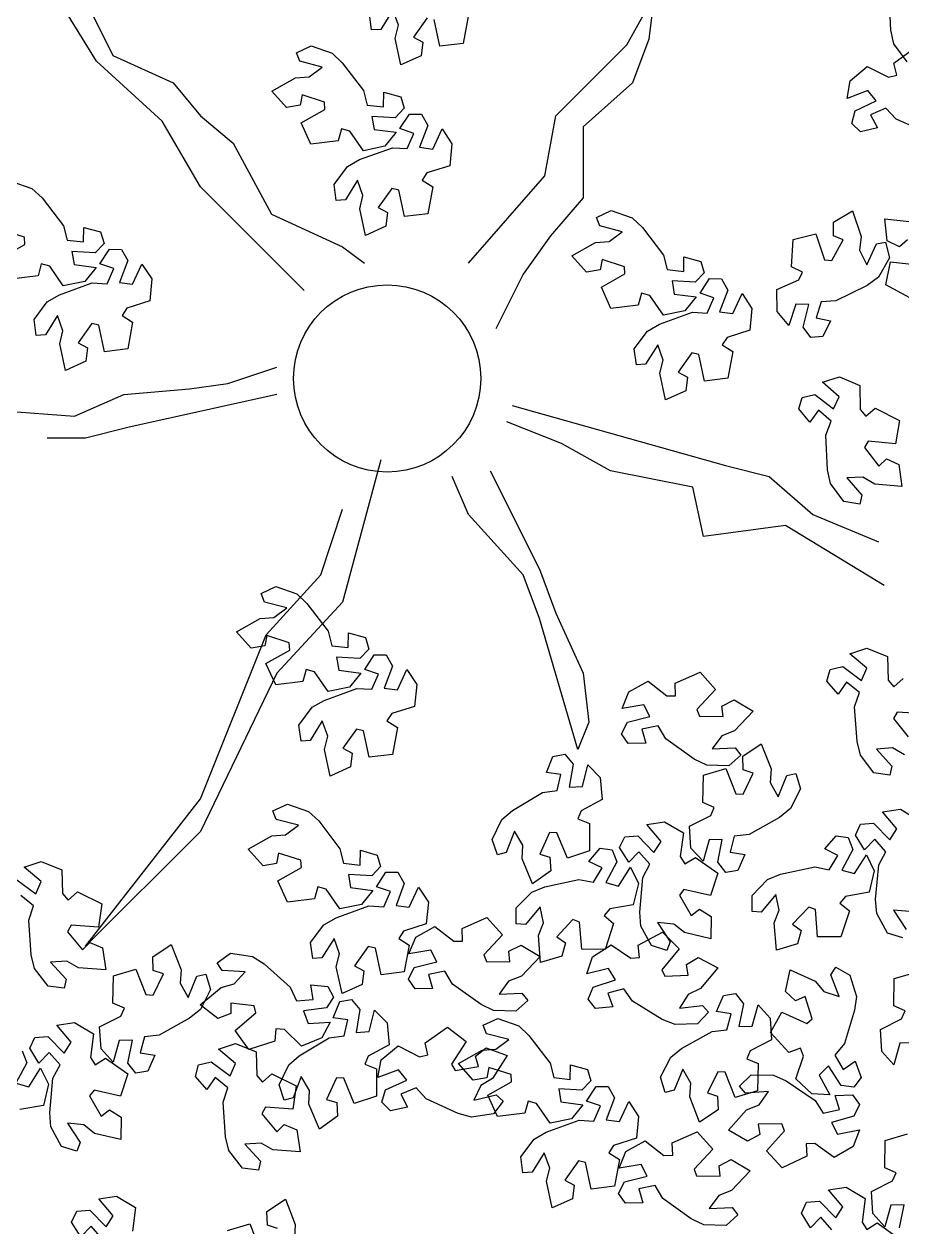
# Model space of a CAD drawing. Header units: millimetres. Extents: x 2004 to 9033, y -135 to 5682.
# Drawn here: x 6223.5 to 6346.5, y 4612.7 to 4781.3 of the extents above; entities that cross this region are included whole.
import ezdxf

# ---------------------------------------------------------------- set-up
doc = ezdxf.new("R2010")
doc.units = ezdxf.units.MM
doc.layers.add('alberi', color=74, linetype='Continuous')

msp = doc.modelspace()

# ---------------------------------------------------------------- linework, layer by layer
at = {"layer": 'alberi'}
for points in [[(6347.23, 4775.99), (6345.39, 4778.5), (6344.96, 4780.41), (6344.72, 4785.3), (6345.44, 4787.26), (6343.68, 4788.78), (6342.47, 4787.11), (6340.91, 4788.97), (6341.42, 4790.58), (6343.19, 4790.96), (6343.19, 4790.96), (6345.78, 4788.96), (6346.55, 4790.64), (6344.23, 4792.72), (6346.65, 4793.44)], [(6279.98, 4782.13), (6278.08, 4779.44), (6279.39, 4778.74), (6279.14, 4776.83), (6276.31, 4775.55), (6275.51, 4779.27), (6275.96, 4781.13), (6275.2, 4783.27), (6273.5, 4780.53), (6272.22, 4780.45), (6271.91, 4782.68)], [(6285.72, 4782.34), (6285.03, 4778.57), (6281.78, 4778.17), (6280.98, 4781.9)], [(6350.16, 4765.97), (6345.68, 4767.94), (6344.26, 4769.47), (6342.11, 4768.57), (6343.06, 4766.75), (6340.69, 4766.19), (6339.48, 4767.36), (6339.94, 4769.12), (6339.94, 4769.12), (6342.88, 4770.53), (6341.73, 4771.98), (6338.82, 4770.84), (6339.27, 4773.32), (6341.62, 4775.32), (6344.61, 4773.84), (6345.8, 4774.12), (6345.39, 4775.81), (6345.39, 4775.81), (6348.49, 4778.06)], [(6221.7, 4759.27), (6224.64, 4758.24), (6226.08, 4756.91), (6229.04, 4753.02), (6229.55, 4750.99), (6231.87, 4750.74), (6231.91, 4752.79), (6234.26, 4752.14), (6234.75, 4750.53), (6233.5, 4749.21), (6233.5, 4749.21), (6230.24, 4749.39), (6230.55, 4747.57), (6233.64, 4747.17), (6232.05, 4745.21), (6229.03, 4744.59), (6227.12, 4747.33), (6225.95, 4747.66), (6225.49, 4745.99), (6225.49, 4745.99), (6221.69, 4745.52)], [(6347.27, 4751.06), (6346.18, 4750.04), (6344.45, 4750.88), (6344.13, 4753.98), (6347.92, 4753.55)], [(6220.34, 4748.5), (6223.65, 4750.38), (6223.58, 4751.4), (6220.45, 4752.41)], [(6347.59, 4742.9), (6344.24, 4744.75), (6344.89, 4747.96), (6348.67, 4747.53)], [(6346.85, 4678.91), (6345.18, 4679.85), (6342.92, 4679.7), (6345.09, 4677.32), (6344.82, 4676.06), (6342.59, 4676.37), (6340.68, 4678.84), (6340.21, 4680.75), (6339.86, 4685.62), (6340.54, 4687.6), (6338.75, 4689.08), (6337.58, 4687.38), (6335.98, 4689.22), (6336.45, 4690.83), (6338.21, 4691.25), (6338.21, 4691.25), (6340.84, 4689.31), (6341.58, 4691.01), (6339.21, 4693.04), (6341.61, 4693.81), (6344.48, 4692.67), (6344.58, 4689.33), (6345.38, 4688.41), (6346.68, 4689.57)], [(6349.62, 4684.64), (6345.82, 4684.89), (6345.32, 4683.99), (6347.38, 4681.43)], [(6346.61, 4653.24), (6344.46, 4653.91), (6342.97, 4656.65), (6342.82, 4658.61), (6343.25, 4663.48), (6344.24, 4665.32), (6342.7, 4667.07), (6341.28, 4665.58), (6339.99, 4667.64), (6340.71, 4669.17), (6342.52, 4669.3), (6342.52, 4669.3), (6344.81, 4666.96), (6345.81, 4668.52), (6343.79, 4670.9), (6346.29, 4671.27), (6348.93, 4669.69)], [(6222.54, 4661.37), (6225.17, 4659.43), (6225.91, 4661.13), (6223.54, 4663.16), (6225.94, 4663.93), (6228.81, 4662.79), (6228.91, 4659.45), (6229.71, 4658.54), (6231.01, 4659.69), (6231.01, 4659.69), (6234.44, 4658), (6233.94, 4654.76), (6230.14, 4655.01), (6229.64, 4654.11), (6231.71, 4651.55), (6232.74, 4652.62), (6234.51, 4651.86), (6234.98, 4648.78), (6231.18, 4649.03), (6229.51, 4649.97), (6227.24, 4649.83), (6229.41, 4647.44), (6229.15, 4646.18), (6226.91, 4646.5), (6225.01, 4648.97), (6224.54, 4650.87), (6224.19, 4655.74), (6224.87, 4657.72), (6223.07, 4659.2)], [(6347.58, 4656.92), (6345.32, 4657.14), (6347.08, 4654.44)], [(6348.07, 4638.54), (6346.22, 4638.48), (6345.39, 4635.47), (6343.68, 4637.31), (6343.48, 4640.39), (6346.46, 4641.91), (6346.95, 4643.02), (6345.35, 4643.71), (6345.35, 4643.71), (6345.42, 4647.53), (6348.56, 4648.46)], [(6223.28, 4637.44), (6223.94, 4635.75), (6223.94, 4635.75), (6222.39, 4632.87), (6224.18, 4632.38), (6225.85, 4635.01), (6226.95, 4632.75), (6226.24, 4629.75), (6222.94, 4629.18)], [(6346.17, 4612.63), (6346.81, 4615.84), (6344.96, 4615.78), (6344.13, 4612.77), (6342.41, 4614.62), (6342.22, 4617.69), (6345.2, 4619.21), (6345.68, 4620.32), (6344.09, 4621.01), (6344.09, 4621.01), (6344.15, 4624.84), (6347.29, 4625.77)], [(6336.67, 4612.36), (6335.13, 4614.11), (6333.71, 4612.62), (6332.42, 4614.69), (6333.14, 4616.21), (6334.95, 4616.34), (6334.95, 4616.34), (6337.24, 4614), (6338.23, 4615.56), (6336.22, 4617.94), (6338.71, 4618.32), (6341.36, 4616.74), (6340.93, 4613.42), (6341.57, 4612.39), (6343.04, 4613.32), (6343.04, 4613.32), (6346.16, 4611.1)], [(6234.45, 4611.1), (6232.91, 4612.85), (6231.49, 4611.36), (6230.2, 4613.43), (6230.92, 4614.95), (6232.73, 4615.08), (6232.73, 4615.08), (6235.02, 4612.74), (6236.02, 4614.3), (6234.01, 4616.68), (6236.5, 4617.06), (6239.15, 4615.48), (6238.71, 4612.16)], [(6259.03, 4612.51), (6257.63, 4612.99), (6257.56, 4614.91), (6260.14, 4616.64), (6261.53, 4613.1), (6261.4, 4611.19)], [(6252.03, 4612.23), (6255.17, 4613.16), (6256.57, 4609.61)]]:
    msp.add_lwpolyline(points, dxfattribs=at)
at = {"layer": 'alberi', "color": 42}
for points in [[(6262.79, 4743.93), (6248.23, 4758.47), (6242.87, 4767.66), (6233.68, 4776.08), (6227.55, 4786.03), (6232.91, 4782.97), (6235.97, 4776.85), (6244.4, 4773.02), (6248.23, 4768.43), (6252.83, 4764.6), (6258.19, 4754.65), (6268.15, 4750.05), (6271.22, 4747.76)], [(6285.77, 4747.76), (6296.5, 4760.01), (6298.03, 4768.43), (6307.99, 4778.38), (6311.82, 4785.27), (6311.06, 4779.14), (6308.76, 4773.02), (6301.86, 4766.89), (6301.86, 4763.83), (6301.86, 4756.94), (6297.27, 4751.58), (6293.44, 4746.23), (6289.61, 4738.57)], [(6220.65, 4727.09), (6230.61, 4726.32), (6237.51, 4729.38), (6246.7, 4730.15), (6252.06, 4730.91), (6258.96, 4733.21)], [(6258.96, 4729.38), (6238.27, 4724.79), (6232.14, 4723.26), (6226.78, 4723.26)], [(6291.9, 4727.85), (6321.78, 4719.43), (6327.91, 4717.9), (6334.04, 4712.54), (6343.24, 4708.71)], [(6344, 4702.59), (6330.21, 4711.01), (6318.72, 4709.48), (6317.19, 4716.37), (6305.7, 4718.67), (6298.8, 4722.49), (6291.14, 4725.56)], [(6273.52, 4720.2), (6268.15, 4700.29), (6258.96, 4690.34), (6248.23, 4668.14), (6232.14, 4652.07), (6248.23, 4672.73), (6257.43, 4695.7), (6265.09, 4704.12), (6268.15, 4713.31)], [(6288.84, 4718.67), (6295.74, 4704.89), (6298.03, 4698.76), (6301.86, 4690.34), (6302.63, 4683.45), (6301.1, 4679.62), (6295.74, 4698), (6293.44, 4704.12), (6285.77, 4712.54), (6283.48, 4717.9)]]:
    msp.add_lwpolyline(points, dxfattribs=at)
at = {"layer": 'alberi'}
for points in [[(6263.73, 4778.21), (6266.67, 4777.18), (6268.11, 4775.85), (6271.07, 4771.96), (6271.58, 4769.93), (6273.9, 4769.68), (6273.94, 4771.73), (6276.29, 4771.07), (6276.78, 4769.47), (6275.53, 4768.15), (6275.53, 4768.15), (6272.27, 4768.33), (6272.58, 4766.51), (6275.67, 4766.11), (6274.08, 4764.15), (6271.06, 4763.53), (6269.15, 4766.27), (6267.98, 4766.6), (6267.52, 4764.93), (6267.52, 4764.93), (6263.72, 4764.46), (6262.37, 4767.44), (6265.68, 4769.32), (6265.61, 4770.34), (6262.48, 4771.35), (6262.2, 4769.89), (6260.3, 4769.56), (6258.23, 4771.88), (6261.55, 4773.75), (6263.46, 4773.88), (6265.27, 4775.24), (6262.15, 4776.05), (6261.69, 4777.25)], [(6266.96, 4758.8), (6268.82, 4761.31), (6270.52, 4762.28), (6275.12, 4763.94), (6277.21, 4763.83), (6278.14, 4765.96), (6276.19, 4766.62), (6277.52, 4768.66), (6279.2, 4768.65), (6280.08, 4767.07), (6280.08, 4767.07), (6278.93, 4764.01), (6280.77, 4763.76), (6282.08, 4766.59), (6283.47, 4764.49), (6283.16, 4761.43), (6279.97, 4760.42), (6279.31, 4759.4), (6280.77, 4758.46), (6280.77, 4758.46), (6280.08, 4754.69), (6276.83, 4754.29), (6276.03, 4758.02), (6275.04, 4758.25), (6273.14, 4755.56), (6274.44, 4754.86), (6274.2, 4752.95), (6271.36, 4751.67), (6270.57, 4755.39), (6271.01, 4757.25), (6270.26, 4759.39), (6268.56, 4756.66), (6267.27, 4756.57)], [(6305.76, 4755.15), (6308.7, 4754.13), (6310.14, 4752.79), (6313.1, 4748.9), (6313.61, 4746.87), (6315.93, 4746.62), (6315.97, 4748.68), (6318.32, 4748.02), (6318.81, 4746.41), (6317.56, 4745.09), (6317.56, 4745.09), (6314.3, 4745.28), (6314.61, 4743.45), (6317.7, 4743.05), (6316.11, 4741.09), (6313.09, 4740.48), (6311.18, 4743.22), (6310.01, 4743.55), (6309.55, 4741.87), (6309.55, 4741.87), (6305.75, 4741.4), (6304.4, 4744.39), (6307.71, 4746.26), (6307.64, 4747.28), (6304.51, 4748.29), (6304.23, 4746.84), (6302.33, 4746.5), (6300.26, 4748.82), (6303.58, 4750.69), (6305.49, 4750.82), (6307.3, 4752.18), (6304.18, 4752.99), (6303.72, 4754.19)], [(6344.78, 4748.51), (6343.22, 4745.81), (6341.64, 4744.66), (6337.26, 4742.48), (6335.17, 4742.36), (6334.49, 4740.13), (6336.5, 4739.7), (6335.41, 4737.52), (6333.74, 4737.34), (6332.68, 4738.81), (6332.68, 4738.81), (6333.48, 4741.98), (6331.63, 4742.02), (6330.65, 4739.06), (6329.03, 4740.98), (6328.99, 4744.07), (6332.04, 4745.43), (6332.58, 4746.52), (6331.02, 4747.28), (6331.02, 4747.28), (6331.28, 4751.1), (6334.46, 4751.87), (6335.68, 4748.26), (6336.69, 4748.14), (6338.28, 4751.03), (6336.9, 4751.58), (6336.93, 4753.5), (6339.6, 4755.1), (6340.81, 4751.49), (6340.58, 4749.59), (6341.57, 4747.55), (6342.95, 4750.47), (6344.22, 4750.7)], [(6224.93, 4739.86), (6226.79, 4742.37), (6228.49, 4743.34), (6233.09, 4745), (6235.18, 4744.89), (6236.11, 4747.02), (6234.16, 4747.68), (6235.49, 4749.72), (6237.17, 4749.71), (6238.05, 4748.13), (6238.05, 4748.13), (6236.9, 4745.07), (6238.74, 4744.82), (6240.05, 4747.65), (6241.44, 4745.56), (6241.13, 4742.49), (6237.94, 4741.48), (6237.28, 4740.46), (6238.74, 4739.52), (6238.74, 4739.52), (6238.05, 4735.76), (6234.8, 4735.35), (6234, 4739.08), (6233.01, 4739.31), (6231.11, 4736.63), (6232.41, 4735.92), (6232.17, 4734.02), (6229.33, 4732.73), (6228.54, 4736.45), (6228.98, 4738.31), (6228.23, 4740.45), (6226.53, 4737.72), (6225.24, 4737.63)], [(6308.99, 4735.75), (6310.85, 4738.25), (6312.55, 4739.22), (6317.15, 4740.89), (6319.24, 4740.77), (6320.17, 4742.91), (6318.22, 4743.56), (6319.55, 4745.61), (6321.23, 4745.6), (6322.11, 4744.01), (6322.11, 4744.01), (6320.96, 4740.95), (6322.8, 4740.71), (6324.11, 4743.54), (6325.5, 4741.44), (6325.19, 4738.37), (6322, 4737.36), (6321.34, 4736.34), (6322.8, 4735.4), (6322.8, 4735.4), (6322.11, 4731.64), (6318.86, 4731.24), (6318.06, 4734.96), (6317.07, 4735.2), (6315.17, 4732.51), (6316.47, 4731.8), (6316.23, 4729.9), (6313.39, 4728.61), (6312.6, 4732.34), (6313.04, 4734.2), (6312.29, 4736.34), (6310.59, 4733.6), (6309.3, 4733.51)], [(6338.37, 4714.38), (6336.52, 4716.89), (6336.1, 4718.8), (6335.85, 4723.68), (6336.58, 4725.64), (6334.81, 4727.16), (6333.61, 4725.49), (6332.05, 4727.36), (6332.55, 4728.97), (6334.32, 4729.35), (6334.32, 4729.35), (6336.91, 4727.35), (6337.69, 4729.03), (6335.36, 4731.11), (6337.78, 4731.83), (6340.62, 4730.63), (6340.65, 4727.29), (6341.43, 4726.35), (6342.75, 4727.47), (6342.75, 4727.47), (6346.15, 4725.71), (6345.58, 4722.48), (6341.79, 4722.82), (6341.27, 4721.93), (6343.28, 4719.33), (6344.33, 4720.37), (6346.08, 4719.57), (6346.48, 4716.49), (6342.69, 4716.82), (6341.04, 4717.79), (6338.77, 4717.7), (6340.89, 4715.27), (6340.59, 4714.01)], [(6258.78, 4702.45), (6261.73, 4701.43), (6263.16, 4700.09), (6266.12, 4696.2), (6266.64, 4694.17), (6268.95, 4693.92), (6269, 4695.98), (6271.34, 4695.32), (6271.84, 4693.71), (6270.59, 4692.39), (6270.59, 4692.39), (6267.32, 4692.58), (6267.64, 4690.75), (6270.73, 4690.35), (6269.14, 4688.39), (6266.12, 4687.78), (6264.21, 4690.52), (6263.04, 4690.85), (6262.58, 4689.17), (6262.58, 4689.17), (6258.78, 4688.71), (6257.42, 4691.69), (6260.74, 4693.56), (6260.67, 4694.58), (6257.53, 4695.59), (6257.25, 4694.14), (6255.36, 4693.81), (6253.29, 4696.13), (6256.6, 4697.99), (6258.51, 4698.13), (6260.33, 4699.48), (6257.21, 4700.29), (6256.74, 4701.49)], [(6262.02, 4683.05), (6263.88, 4685.55), (6265.58, 4686.52), (6270.17, 4688.19), (6272.26, 4688.07), (6273.19, 4690.21), (6271.25, 4690.86), (6272.57, 4692.91), (6274.26, 4692.9), (6275.14, 4691.31), (6275.14, 4691.31), (6273.99, 4688.25), (6275.82, 4688.01), (6277.13, 4690.84), (6278.53, 4688.74), (6278.21, 4685.67), (6275.03, 4684.66), (6274.37, 4683.64), (6275.83, 4682.71), (6275.83, 4682.71), (6275.14, 4678.94), (6271.89, 4678.54), (6271.09, 4682.26), (6270.09, 4682.5), (6268.19, 4679.81), (6269.5, 4679.11), (6269.25, 4677.2), (6266.42, 4675.91), (6265.62, 4679.64), (6266.07, 4681.5), (6265.31, 4683.64), (6263.61, 4680.9), (6262.33, 4680.81)], [(6322.27, 4677.33), (6319.16, 4677.44), (6317.39, 4678.3), (6313.42, 4681.15), (6312.34, 4682.93), (6310.05, 4682.5), (6310.61, 4680.52), (6308.17, 4680.46), (6307.23, 4681.85), (6308.04, 4683.47), (6308.04, 4683.47), (6311.21, 4684.26), (6310.37, 4685.91), (6307.3, 4685.39), (6308.24, 4687.72), (6310.95, 4689.2), (6313.58, 4687.14), (6314.8, 4687.17), (6314.75, 4688.91), (6314.75, 4688.91), (6318.24, 4690.47), (6320.41, 4688.02), (6317.79, 4685.25), (6318.16, 4684.3), (6321.45, 4684.25), (6321.29, 4685.72), (6323.01, 4686.6), (6325.67, 4684.99), (6323.05, 4682.23), (6321.26, 4681.54), (6319.92, 4679.71), (6323.14, 4679.86), (6323.94, 4678.84)], [(6332.31, 4674.13), (6330.88, 4671.36), (6329.36, 4670.12), (6325.1, 4667.73), (6323.02, 4667.5), (6322.45, 4665.24), (6324.48, 4664.91), (6323.5, 4662.68), (6321.84, 4662.42), (6320.71, 4663.84), (6320.71, 4663.84), (6321.34, 4667.04), (6319.49, 4666.98), (6318.67, 4663.98), (6316.95, 4665.82), (6316.75, 4668.9), (6319.73, 4670.41), (6320.22, 4671.53), (6318.63, 4672.21), (6318.63, 4672.21), (6318.69, 4676.04), (6321.83, 4676.97), (6323.23, 4673.43), (6324.25, 4673.36), (6325.68, 4676.32), (6324.28, 4676.8), (6324.21, 4678.72), (6326.8, 4680.45), (6328.19, 4676.91), (6328.06, 4675), (6329.15, 4673.01), (6330.38, 4675.99), (6331.64, 4676.29)], [(6289.11, 4667.01), (6290.46, 4669.82), (6291.95, 4671.09), (6296.15, 4673.59), (6298.22, 4673.87), (6298.74, 4676.14), (6296.7, 4676.42), (6297.62, 4678.67), (6299.28, 4678.98), (6300.44, 4677.59), (6300.44, 4677.59), (6299.89, 4674.37), (6301.74, 4674.47), (6302.49, 4677.5), (6304.25, 4675.7), (6304.52, 4672.63), (6301.58, 4671.04), (6301.12, 4669.91), (6302.73, 4669.27), (6302.73, 4669.27), (6302.76, 4665.44), (6299.65, 4664.43), (6298.16, 4667.94), (6297.14, 4667.99), (6295.78, 4664.99), (6297.19, 4664.54), (6297.31, 4662.62), (6294.77, 4660.83), (6293.29, 4664.34), (6293.38, 4666.25), (6292.23, 4668.21), (6291.08, 4665.2), (6289.83, 4664.87)], [(6260.43, 4671.99), (6263.38, 4670.96), (6264.81, 4669.62), (6267.77, 4665.73), (6268.28, 4663.71), (6270.6, 4663.45), (6270.65, 4665.51), (6272.99, 4664.85), (6273.48, 4663.24), (6272.23, 4661.93), (6272.23, 4661.93), (6268.97, 4662.11), (6269.28, 4660.29), (6272.38, 4659.88), (6270.79, 4657.93), (6267.77, 4657.31), (6265.85, 4660.05), (6264.68, 4660.38), (6264.22, 4658.7), (6264.22, 4658.7), (6260.42, 4658.24), (6259.07, 4661.22), (6262.39, 4663.09), (6262.32, 4664.12), (6259.18, 4665.13), (6258.9, 4663.67), (6257.01, 4663.34), (6254.94, 4665.66), (6258.25, 4667.53), (6260.16, 4667.66), (6261.98, 4669.02), (6258.86, 4669.82), (6258.39, 4671.03)], [(6311.42, 4652.16), (6309.94, 4654.9), (6309.78, 4656.85), (6310.22, 4661.72), (6311.2, 4663.56), (6309.66, 4665.31), (6308.24, 4663.83), (6306.96, 4665.89), (6307.68, 4667.41), (6309.49, 4667.54), (6309.49, 4667.54), (6311.77, 4665.21), (6312.77, 4666.77), (6310.76, 4669.15), (6313.25, 4669.52), (6315.9, 4667.94), (6315.46, 4664.63), (6316.11, 4663.6), (6317.58, 4664.52), (6317.58, 4664.52), (6320.7, 4662.31), (6319.69, 4659.19), (6315.97, 4660.04), (6315.34, 4659.24), (6316.97, 4656.38), (6318.16, 4657.27), (6319.78, 4656.24), (6319.75, 4653.12), (6316.04, 4653.98), (6314.54, 4655.17), (6312.28, 4655.39), (6314.04, 4652.69), (6313.58, 4651.49)], [(6325.51, 4659.19), (6327.68, 4661.43), (6329.5, 4662.16), (6334.28, 4663.2), (6336.33, 4662.8), (6337.54, 4664.79), (6335.7, 4665.71), (6337.28, 4667.55), (6338.95, 4667.32), (6339.61, 4665.63), (6339.61, 4665.63), (6338.07, 4662.75), (6339.85, 4662.26), (6341.53, 4664.89), (6342.63, 4662.63), (6341.91, 4659.63), (6338.62, 4659.05), (6337.82, 4658.13), (6339.15, 4657.01), (6339.15, 4657.01), (6337.96, 4653.37), (6334.68, 4653.4), (6334.39, 4657.2), (6333.44, 4657.57), (6331.19, 4655.16), (6332.39, 4654.29), (6331.89, 4652.43), (6328.91, 4651.53), (6328.62, 4655.33), (6329.31, 4657.11), (6328.85, 4659.34), (6326.8, 4656.85), (6325.51, 4656.94)], [(6292.47, 4657.44), (6294.65, 4659.67), (6296.46, 4660.41), (6301.24, 4661.44), (6303.29, 4661.05), (6304.5, 4663.04), (6302.66, 4663.95), (6304.25, 4665.8), (6305.92, 4665.57), (6306.58, 4663.88), (6306.58, 4663.88), (6305.03, 4661), (6306.82, 4660.51), (6308.49, 4663.14), (6309.59, 4660.87), (6308.87, 4657.87), (6305.58, 4657.3), (6304.79, 4656.38), (6306.11, 4655.25), (6306.11, 4655.25), (6304.92, 4651.61), (6301.65, 4651.65), (6301.36, 4655.45), (6300.4, 4655.82), (6298.16, 4653.4), (6299.36, 4652.53), (6298.86, 4650.68), (6295.88, 4649.78), (6295.59, 4653.58), (6296.28, 4655.36), (6295.81, 4657.58), (6293.76, 4655.1), (6292.48, 4655.19)], [(6263.67, 4652.58), (6265.52, 4655.09), (6267.23, 4656.05), (6271.82, 4657.72), (6273.91, 4657.6), (6274.84, 4659.74), (6272.89, 4660.4), (6274.22, 4662.44), (6275.9, 4662.43), (6276.79, 4660.85), (6276.79, 4660.85), (6275.64, 4657.78), (6277.47, 4657.54), (6278.78, 4660.37), (6280.17, 4658.27), (6279.86, 4655.2), (6276.68, 4654.2), (6276.01, 4653.18), (6277.48, 4652.24), (6277.48, 4652.24), (6276.79, 4648.47), (6273.54, 4648.07), (6272.74, 4651.79), (6271.74, 4652.03), (6269.84, 4649.34), (6271.15, 4648.64), (6270.9, 4646.73), (6268.07, 4645.45), (6267.27, 4649.17), (6267.72, 4651.03), (6266.96, 4653.17), (6265.26, 4650.43), (6263.97, 4650.35)], [(6292.42, 4642.96), (6289.3, 4643.07), (6287.54, 4643.93), (6283.56, 4646.78), (6282.48, 4648.57), (6280.19, 4648.13), (6280.75, 4646.15), (6278.32, 4646.09), (6277.37, 4647.48), (6278.18, 4649.11), (6278.18, 4649.11), (6281.35, 4649.89), (6280.52, 4651.54), (6277.44, 4651.02), (6278.39, 4653.35), (6281.09, 4654.83), (6283.73, 4652.78), (6284.94, 4652.8), (6284.89, 4654.54), (6284.89, 4654.54), (6288.38, 4656.1), (6290.55, 4653.65), (6287.93, 4650.89), (6288.3, 4649.93), (6291.59, 4649.88), (6291.44, 4651.36), (6293.15, 4652.23), (6295.81, 4650.62), (6293.19, 4647.86), (6291.4, 4647.18), (6290.07, 4645.34), (6293.28, 4645.49), (6294.08, 4644.48)], [(6317.86, 4641.19), (6314.75, 4641.09), (6312.93, 4641.83), (6308.77, 4644.4), (6307.57, 4646.11), (6305.32, 4645.52), (6306.01, 4643.58), (6303.58, 4643.36), (6302.55, 4644.68), (6303.24, 4646.36), (6303.24, 4646.36), (6306.36, 4647.36), (6305.41, 4648.95), (6302.38, 4648.22), (6303.16, 4650.61), (6305.76, 4652.27), (6308.53, 4650.4), (6309.74, 4650.51), (6309.57, 4652.24), (6309.57, 4652.24), (6312.95, 4654.03), (6315.28, 4651.73), (6312.86, 4648.79), (6313.29, 4647.87), (6316.58, 4648.04), (6316.32, 4649.5), (6317.97, 4650.49), (6320.73, 4649.06), (6318.3, 4646.13), (6316.57, 4645.33), (6315.36, 4643.41), (6318.56, 4643.77), (6319.42, 4642.82)], [(6249.67, 4646.01), (6248.25, 4643.23), (6246.72, 4642), (6242.46, 4639.6), (6240.38, 4639.38), (6239.81, 4637.12), (6241.84, 4636.79), (6240.87, 4634.56), (6239.2, 4634.29), (6238.07, 4635.71), (6238.07, 4635.71), (6238.71, 4638.92), (6236.86, 4638.86), (6236.03, 4635.85), (6234.31, 4637.7), (6234.12, 4640.77), (6237.1, 4642.29), (6237.58, 4643.4), (6235.99, 4644.09), (6235.99, 4644.09), (6236.05, 4647.92), (6239.19, 4648.85), (6240.59, 4645.3), (6241.61, 4645.23), (6243.05, 4648.19), (6241.64, 4648.68), (6241.58, 4650.6), (6244.16, 4652.33), (6245.55, 4648.78), (6245.42, 4646.88), (6246.51, 4644.89), (6247.74, 4647.87), (6249, 4648.16)], [(6252.43, 4651.09), (6255.51, 4650.64), (6257.17, 4649.6), (6260.81, 4646.33), (6261.69, 4644.44), (6264.02, 4644.62), (6263.68, 4646.65), (6266.1, 4646.45), (6266.89, 4644.96), (6265.91, 4643.43), (6265.91, 4643.43), (6262.67, 4643), (6263.32, 4641.27), (6266.43, 4641.45), (6265.24, 4639.23), (6262.39, 4638.06), (6260, 4640.39), (6258.78, 4640.49), (6258.65, 4638.76), (6258.65, 4638.76), (6255, 4637.59), (6253.11, 4640.26), (6256.02, 4642.73), (6255.76, 4643.72), (6252.49, 4644.12), (6252.49, 4642.64), (6250.69, 4641.96), (6248.22, 4643.85), (6251.12, 4646.3), (6252.97, 4646.79), (6254.5, 4648.47), (6251.29, 4648.68), (6250.6, 4649.77)], [(6339.22, 4648.04), (6340.12, 4645.05), (6339.87, 4643.1), (6338.46, 4638.43), (6337.11, 4636.82), (6338.26, 4634.8), (6339.96, 4635.96), (6340.8, 4633.68), (6339.78, 4632.34), (6337.98, 4632.58), (6337.98, 4632.58), (6336.22, 4635.33), (6334.93, 4634.01), (6336.41, 4631.27), (6333.9, 4631.41), (6331.62, 4633.49), (6332.73, 4636.65), (6332.31, 4637.79), (6330.68, 4637.18), (6330.68, 4637.18), (6328.08, 4639.99), (6329.7, 4642.83), (6333.16, 4641.24), (6333.95, 4641.9), (6332.93, 4645.03), (6331.59, 4644.41), (6330.21, 4645.75), (6330.87, 4648.78), (6334.33, 4647.19), (6335.56, 4645.72), (6337.72, 4645.04), (6336.55, 4648.05), (6337.25, 4649.13)], [(6259.25, 4632.64), (6260.6, 4635.45), (6262.09, 4636.72), (6266.29, 4639.22), (6268.37, 4639.5), (6268.88, 4641.77), (6266.84, 4642.05), (6267.76, 4644.31), (6269.42, 4644.61), (6270.58, 4643.22), (6270.58, 4643.22), (6270.03, 4640), (6271.88, 4640.11), (6272.63, 4643.13), (6274.39, 4641.33), (6274.66, 4638.26), (6271.72, 4636.67), (6271.26, 4635.55), (6272.88, 4634.9), (6272.88, 4634.9), (6272.91, 4631.07), (6269.79, 4630.06), (6268.31, 4633.57), (6267.28, 4633.62), (6265.92, 4630.62), (6267.33, 4630.17), (6267.45, 4628.26), (6264.91, 4626.46), (6263.43, 4629.97), (6263.52, 4631.88), (6262.37, 4633.84), (6261.22, 4630.83), (6259.97, 4630.51)], [(6312.67, 4633.75), (6314.11, 4636.52), (6315.63, 4637.75), (6319.9, 4640.13), (6321.98, 4640.35), (6322.56, 4642.61), (6320.53, 4642.95), (6321.51, 4645.18), (6323.18, 4645.44), (6324.3, 4644.01), (6324.3, 4644.01), (6323.66, 4640.81), (6325.51, 4640.86), (6326.35, 4643.86), (6328.06, 4642.01), (6328.24, 4638.94), (6325.26, 4637.43), (6324.77, 4636.32), (6326.36, 4635.63), (6326.36, 4635.63), (6326.28, 4631.8), (6323.14, 4630.88), (6321.75, 4634.43), (6320.73, 4634.5), (6319.29, 4631.55), (6320.69, 4631.06), (6320.75, 4629.14), (6318.16, 4627.42), (6316.78, 4630.96), (6316.92, 4632.87), (6315.83, 4634.86), (6314.59, 4631.89), (6313.34, 4631.6)], [(6228.79, 4624.03), (6227.3, 4626.77), (6227.14, 4628.73), (6227.58, 4633.6), (6228.57, 4635.44), (6227.03, 4637.19), (6225.61, 4635.7), (6224.32, 4637.77), (6225.04, 4639.29), (6226.85, 4639.42), (6226.85, 4639.42), (6229.14, 4637.08), (6230.13, 4638.64), (6228.12, 4641.02), (6230.61, 4641.4), (6233.26, 4639.82), (6232.83, 4636.5), (6233.47, 4635.47), (6234.94, 4636.4), (6234.94, 4636.4), (6238.06, 4634.18), (6237.05, 4631.07), (6233.34, 4631.92), (6232.7, 4631.12), (6234.33, 4628.26), (6235.52, 4629.14), (6237.14, 4628.11), (6237.11, 4625), (6233.4, 4625.86), (6231.9, 4627.04), (6229.64, 4627.27), (6231.4, 4624.57), (6230.94, 4623.37)], [(6289.88, 4641.96), (6292.82, 4640.93), (6294.26, 4639.59), (6297.22, 4635.71), (6297.73, 4633.68), (6300.05, 4633.42), (6300.09, 4635.48), (6302.44, 4634.82), (6302.93, 4633.21), (6301.68, 4631.9), (6301.68, 4631.9), (6298.42, 4632.08), (6298.73, 4630.26), (6301.82, 4629.86), (6300.23, 4627.9), (6297.21, 4627.28), (6295.3, 4630.02), (6294.13, 4630.35), (6293.67, 4628.68), (6293.67, 4628.68), (6289.87, 4628.21), (6288.52, 4631.19), (6291.83, 4633.06), (6291.76, 4634.09), (6288.63, 4635.1), (6288.35, 4633.64), (6286.45, 4633.31), (6284.38, 4635.63), (6287.7, 4637.5), (6289.61, 4637.63), (6291.42, 4638.99), (6288.31, 4639.8), (6287.84, 4641)], [(6289.29, 4628.59), (6286.21, 4628.12), (6284.32, 4628.63), (6279.88, 4630.68), (6278.48, 4632.23), (6276.31, 4631.37), (6277.24, 4629.53), (6274.86, 4629.02), (6273.67, 4630.21), (6274.15, 4631.95), (6274.15, 4631.95), (6277.13, 4633.32), (6275.99, 4634.78), (6273.07, 4633.69), (6273.56, 4636.17), (6275.94, 4638.13), (6278.91, 4636.6), (6280.1, 4636.86), (6279.72, 4638.55), (6279.72, 4638.55), (6282.86, 4640.74), (6285.46, 4638.74), (6283.4, 4635.53), (6283.94, 4634.66), (6287.19, 4635.24), (6286.75, 4636.65), (6288.27, 4637.84), (6291.19, 4636.76), (6289.13, 4633.55), (6287.51, 4632.54), (6286.54, 4630.49), (6289.67, 4631.24), (6290.65, 4630.39)], [(6254.13, 4620.99), (6252.23, 4623.47), (6251.76, 4625.37), (6251.41, 4630.24), (6252.09, 4632.22), (6250.29, 4633.7), (6249.13, 4632.01), (6247.53, 4633.84), (6247.99, 4635.46), (6249.76, 4635.87), (6249.76, 4635.87), (6252.39, 4633.93), (6253.13, 4635.63), (6250.76, 4637.66), (6253.16, 4638.43), (6256.03, 4637.29), (6256.13, 4633.95), (6256.93, 4633.04), (6258.23, 4634.19), (6258.23, 4634.19), (6261.66, 4632.5), (6261.16, 4629.26), (6257.36, 4629.51), (6256.86, 4628.61), (6258.93, 4626.05), (6259.97, 4627.12), (6261.73, 4626.36), (6262.2, 4623.28), (6258.4, 4623.53), (6256.73, 4624.47), (6254.46, 4624.33), (6256.63, 4621.94), (6256.37, 4620.68)], [(6325.39, 4634.05), (6328.51, 4634.01), (6330.29, 4633.2), (6334.33, 4630.45), (6335.46, 4628.69), (6337.74, 4629.18), (6337.13, 4631.15), (6339.56, 4631.27), (6340.54, 4629.9), (6339.77, 4628.26), (6339.77, 4628.26), (6336.62, 4627.39), (6337.5, 4625.76), (6340.56, 4626.36), (6339.67, 4624), (6337, 4622.46), (6334.32, 4624.45), (6333.11, 4624.39), (6333.2, 4622.66), (6333.2, 4622.66), (6329.75, 4621.01), (6327.52, 4623.41), (6330.07, 4626.23), (6329.68, 4627.18), (6326.38, 4627.15), (6326.58, 4625.68), (6324.89, 4624.76), (6322.19, 4626.3), (6324.74, 4629.13), (6326.5, 4629.86), (6327.8, 4631.72), (6324.58, 4631.5), (6323.76, 4632.49)], [(6293.11, 4622.55), (6294.97, 4625.06), (6296.67, 4626.03), (6301.27, 4627.69), (6303.36, 4627.58), (6304.29, 4629.71), (6302.34, 4630.37), (6303.67, 4632.41), (6305.35, 4632.4), (6306.23, 4630.82), (6306.23, 4630.82), (6305.08, 4627.75), (6306.92, 4627.51), (6308.23, 4630.34), (6309.62, 4628.24), (6309.31, 4625.18), (6306.12, 4624.17), (6305.46, 4623.15), (6306.92, 4622.21), (6306.92, 4622.21), (6306.23, 4618.44), (6302.98, 4618.04), (6302.18, 4621.77), (6301.19, 4622), (6299.29, 4619.31), (6300.59, 4618.61), (6300.35, 4616.7), (6297.51, 4615.42), (6296.72, 4619.14), (6297.16, 4621), (6296.41, 4623.14), (6294.71, 4620.4), (6293.42, 4620.32)], [(6321.86, 4612.93), (6318.75, 4613.05), (6316.98, 4613.9), (6313.01, 4616.75), (6311.93, 4618.54), (6309.64, 4618.1), (6310.2, 4616.12), (6307.76, 4616.06), (6306.82, 4617.45), (6307.62, 4619.08), (6307.62, 4619.08), (6310.8, 4619.86), (6309.96, 4621.51), (6306.89, 4620.99), (6307.83, 4623.33), (6310.54, 4624.8), (6313.17, 4622.75), (6314.39, 4622.78), (6314.33, 4624.51), (6314.33, 4624.51), (6317.83, 4626.07), (6320, 4623.62), (6317.38, 4620.86), (6317.75, 4619.9), (6321.04, 4619.85), (6320.88, 4621.33), (6322.59, 4622.2), (6325.26, 4620.59), (6322.64, 4617.83), (6320.85, 4617.15), (6319.51, 4615.31), (6322.73, 4615.46), (6323.53, 4614.45)]]:
    msp.add_lwpolyline(points, close=True, dxfattribs=at)
msp.add_circle((6274.39, 4731.62), 13.11, dxfattribs=at)

doc.saveas('drawing.dxf')
